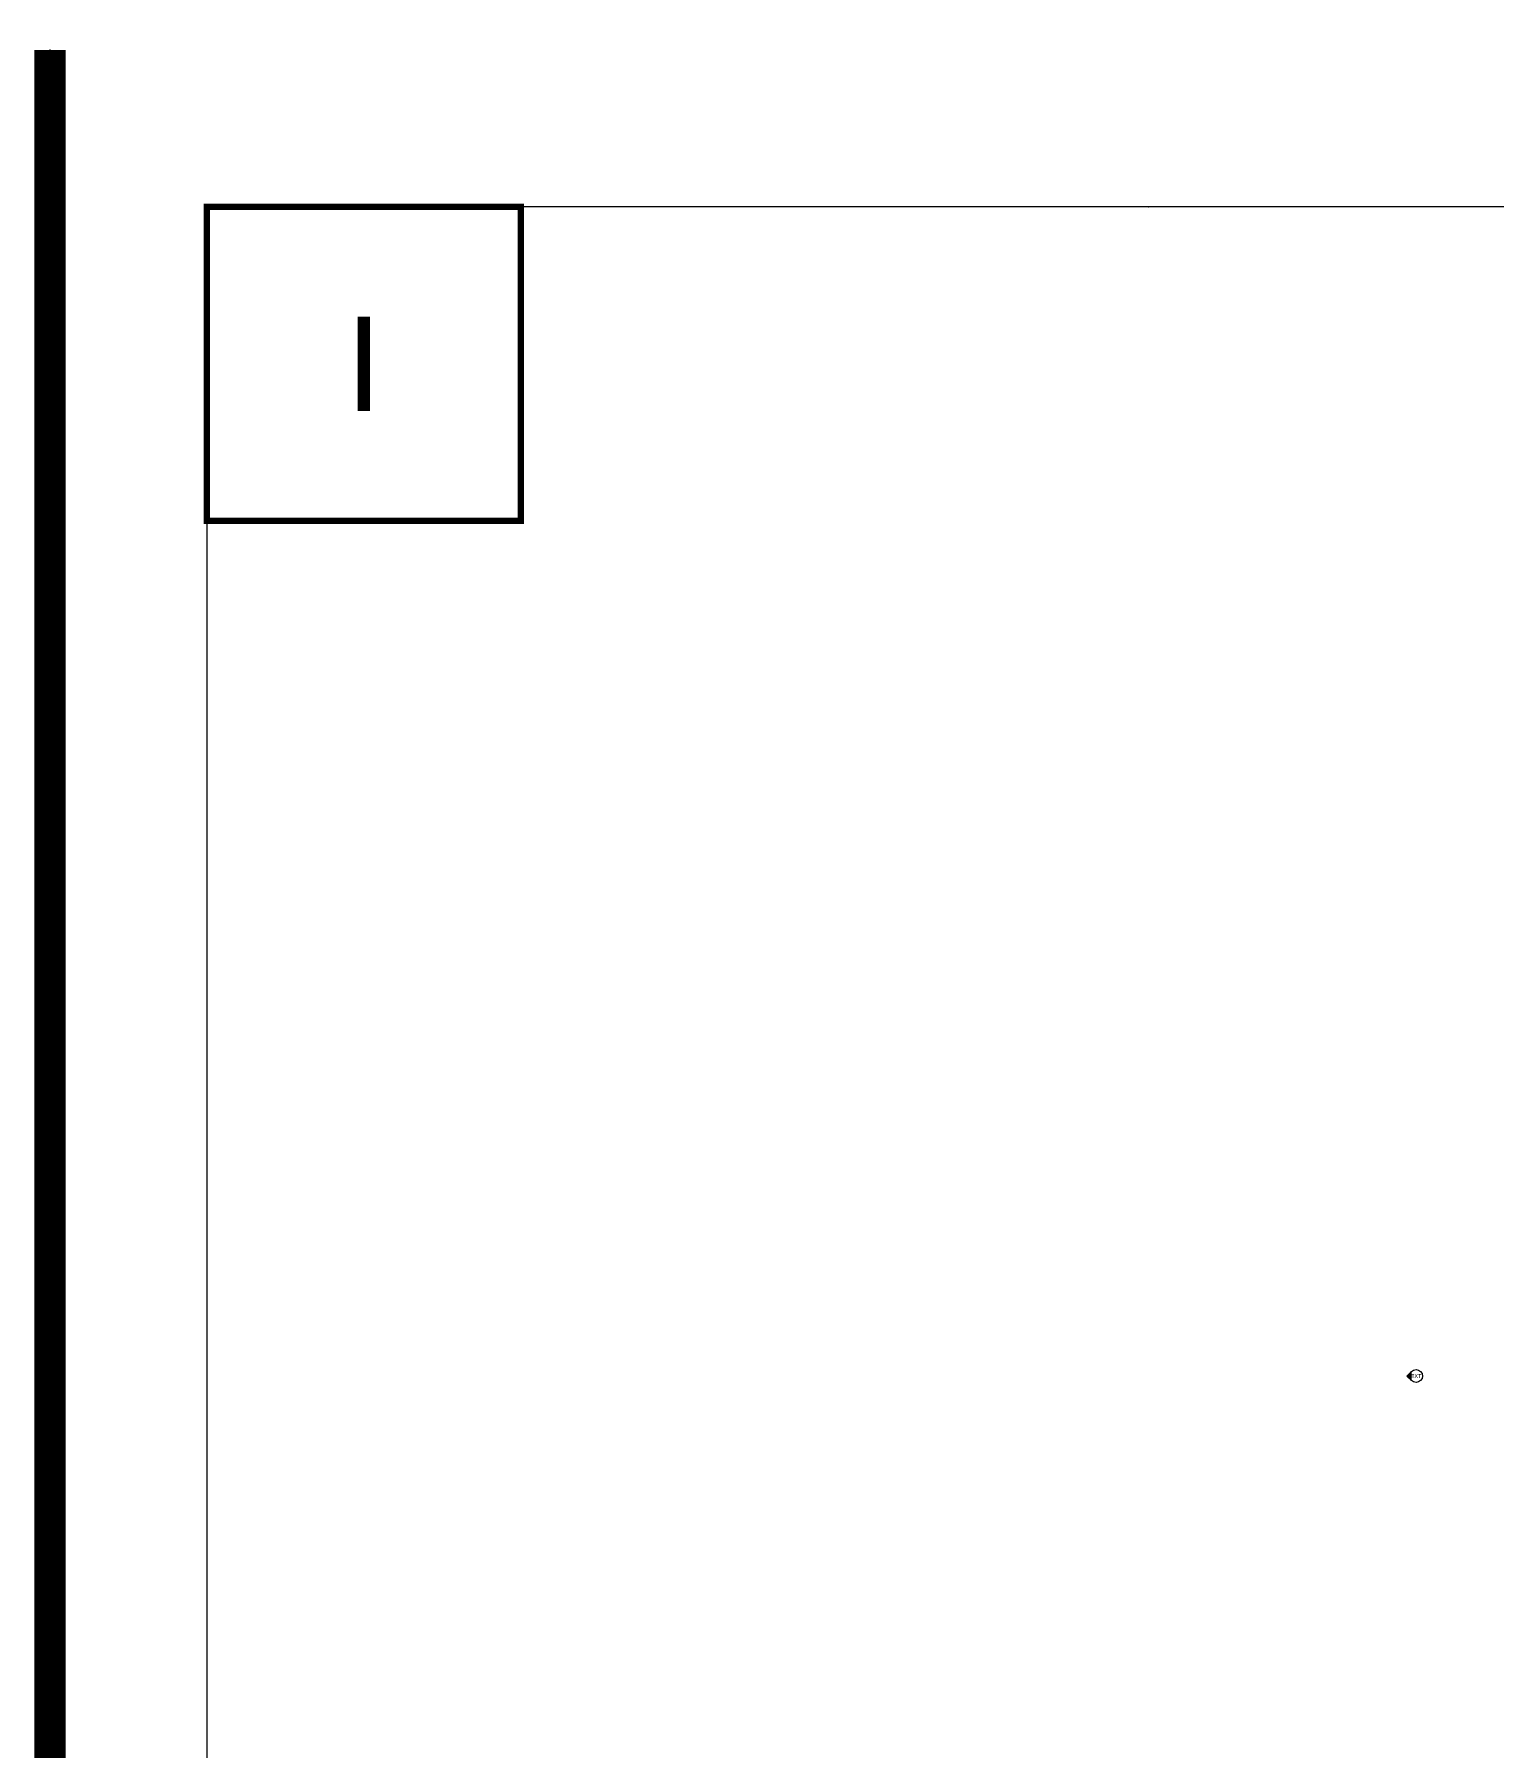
# Model space of a CAD drawing. Header units: millimetres. Extents: x -20000 to 230000, y -17405 to 24510.
# Drawn here: x 79950 to 84599, y 4592 to 10050 of the extents above; entities that cross this region are included whole.
import ezdxf
from ezdxf.enums import TextEntityAlignment as Align

# ---------------------------------------------------------------- set-up
doc = ezdxf.new("R2010")
doc.units = ezdxf.units.MM
doc.header["$PDMODE"] = 35
doc.header["$PDSIZE"] = 0.5
doc.layers.get('0').update_dxf_attribs({"lineweight": 13})
doc.layers.add('0 - 1 (validé)', color=3, linetype='Continuous', lineweight=13)
doc.layers.add('1 - Texte', color=7, linetype='Continuous', lineweight=13)
doc.layers.add('0 - Trame', color=1, linetype='Continuous', lineweight=0, plot=False)
doc.layers.add('Non visible', color=163, linetype='Continuous', lineweight=25, plot=False)
doc.styles.get("Standard").update_dxf_attribs({"font": 'ARIALUNI.TTF'})
doc.styles.add('Texte Poralu', font='tahomabd.ttf')

# ---------------------------------------------------------------- blocks, each defined once
blk = doc.blocks.new('Cadre Coupe_Elev')
at = {"const_width": 20}
blk.add_lwpolyline([(500, 9500), (1500, 9500), (1500, 8500), (500, 8500)], close=True, dxfattribs=at)
for p in [(2000, 9500), (3500, 9500)]:
    blk.add_point(p)
at = {"layer": '0 - Trame'}
blk.add_lwpolyline([(500, 500), (9500, 500), (9500, 9500), (500, 9500)], close=True, dxfattribs=at)
for p in [(0, 10000), (10000, 10000)]:
    blk.add_point(p, dxfattribs=at)
at = {"color": 7}
blk.add_attdef('REPERE_1', text='', height=300, dxfattribs=at).set_placement((1000, 9000), align=Align.MIDDLE_CENTER)
at = {"layer": '1 - Texte', "color": 7}
for tag, p in [('DEFINITION1', (5000, 1200)), ('DEFINITION2', (5000, 800))]:
    blk.add_attdef(tag, text='', height=250, dxfattribs=at).set_placement(p, align=Align.MIDDLE_CENTER)
at = {"layer": 'Non visible', "style": 'Texte Poralu'}
for p in [(5447.1, 4905.8), (5447.1, 4605.8)]:
    blk.add_attdef('REPERE_2', text='', height=35, dxfattribs=at).set_placement(p, align=Align.MIDDLE_LEFT)
blk = doc.blocks.new('*U198')
h = blk.add_hatch(color=256)
edge = h.paths.add_edge_path()
edge.add_line((-29.2, 0), (-14.6, -14.6))
edge.add_arc((0, 0), 20.6, 180, 225, ccw=False)
edge.add_arc((0, 0), 20.6, 135, 180, ccw=False)
edge.add_line((-14.6, 14.6), (-29.2, 0))
for p, q in [((-14.6, 14.6), (-29.2, 0)), ((-29.2, 0), (-14.6, -14.6))]:
    blk.add_line(p, q)
blk.add_circle((0, 0), 20.6)
at = {"insert": (0, 0), "char_height": 12.5, "attachment_point": 5}
blk.add_mtext('EXT', dxfattribs=at)

msp = doc.modelspace()

# ---------------------------------------------------------------- linework, layer by layer
at = {"const_width": 100}
msp.add_lwpolyline([(80000, -10000), (80000, 10000)], dxfattribs=at)

# ---------------------------------------------------------------- block references
msp.add_blockref('*U198', (84351.67, 5776.29))
at = {"layer": '0 - 1 (validé)'}
msp.add_blockref('Cadre Coupe_Elev', (70000, 0), dxfattribs=at)
ref = msp.add_blockref('Cadre Coupe_Elev', (80000, 0), dxfattribs=at)
ref.add_attrib('REPERE_1', 'I', dxfattribs={"layer": '0', "color": 7, "height": 300}).set_placement((81000, 9000), align=Align.MIDDLE_CENTER)

doc.saveas('drawing.dxf')
